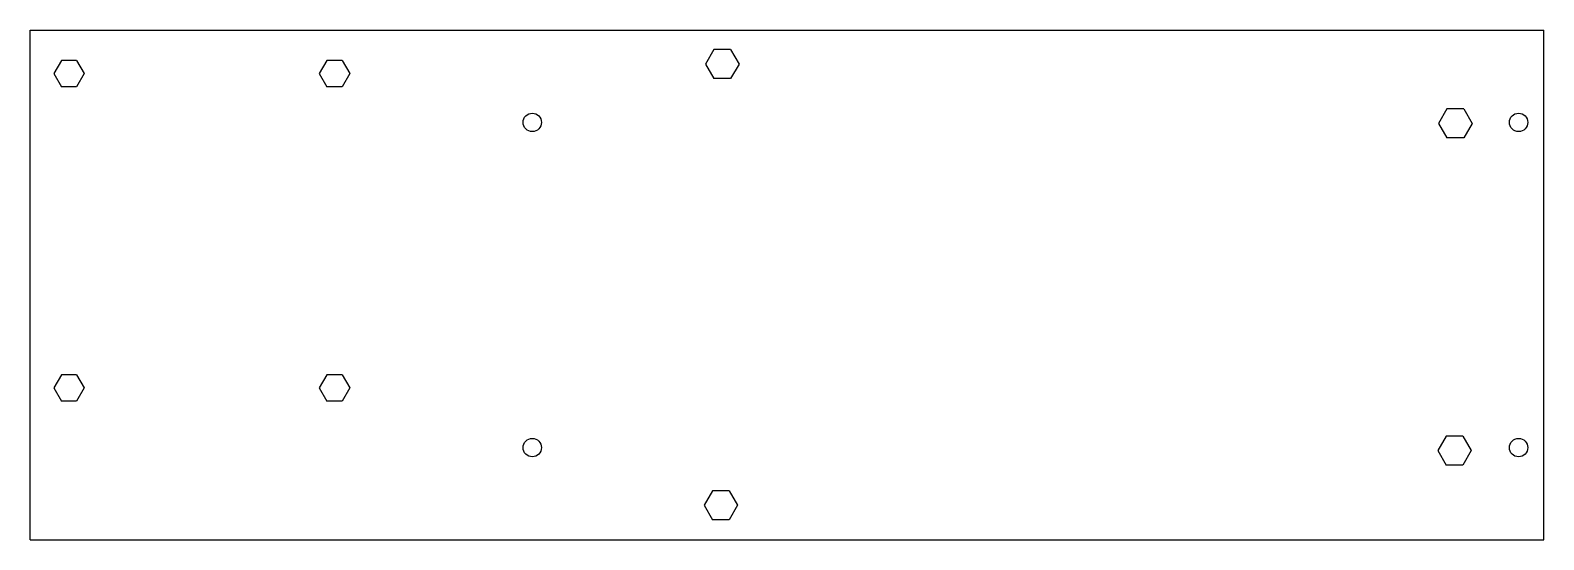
# Model space of a CAD drawing. Extents: x 0 to 279, y 0 to 94.
import ezdxf

# ---------------------------------------------------------------- set-up
doc = ezdxf.new("R2010")
doc.units = 0
doc.layers.add('CUT', color=1, linetype='CONTINUOUS')

msp = doc.modelspace()

# ---------------------------------------------------------------- linework, layer by layer
at = {"layer": 'CUT'}
for p, q in [((0, 0), (0, 94)), ((0, 94), (279.28, 94)), ((279.28, 0), (279.28, 94)), ((126.1506, 90.445), (124.6062, 87.77)), ((129.2394, 90.445), (126.1506, 90.445)), ((129.2394, 90.445), (130.7838, 87.77)), ((5.7399, 88.425), (4.3399, 86)), ((8.5401, 88.425), (5.7399, 88.425)), ((8.5401, 88.425), (9.9401, 86)), ((54.7399, 88.425), (53.3399, 86)), ((57.5401, 88.425), (54.7399, 88.425)), ((57.5401, 88.425), (58.9401, 86)), ((124.6062, 87.77), (126.1506, 85.095)), ((130.7838, 87.77), (129.2394, 85.095)), ((4.3399, 86), (5.7399, 83.575)), ((9.9401, 86), (8.5401, 83.575)), ((53.3399, 86), (54.7399, 83.575)), ((58.9401, 86), (57.5401, 83.575)), ((129.2394, 85.095), (126.1506, 85.095)), ((8.5401, 83.575), (5.7399, 83.575)), ((57.5401, 83.575), (54.7399, 83.575)), ((261.4206, 79.485), (259.8762, 76.81)), ((264.5094, 79.485), (261.4206, 79.485)), ((264.5094, 79.485), (266.0538, 76.81)), ((259.8762, 76.81), (261.4206, 74.135)), ((266.0538, 76.81), (264.5094, 74.135)), ((264.5094, 74.135), (261.4206, 74.135)), ((5.7399, 30.425), (4.3399, 28)), ((4.3399, 28), (5.7399, 25.575)), ((8.5401, 30.425), (5.7399, 30.425)), ((8.5401, 30.425), (9.9401, 28)), ((9.9401, 28), (8.5401, 25.575)), ((54.7399, 30.425), (53.3399, 28)), ((53.3399, 28), (54.7399, 25.575)), ((57.5401, 30.425), (54.7399, 30.425)), ((57.5401, 30.425), (58.9401, 28)), ((58.9401, 28), (57.5401, 25.575)), ((8.5401, 25.575), (5.7399, 25.575)), ((57.5401, 25.575), (54.7399, 25.575)), ((261.2706, 19.115), (259.7262, 16.44)), ((264.3594, 19.115), (261.2706, 19.115)), ((264.3594, 19.115), (265.9038, 16.44)), ((259.7262, 16.44), (261.2706, 13.765)), ((265.9038, 16.44), (264.3594, 13.765)), ((264.3594, 13.765), (261.2706, 13.765)), ((125.8806, 9.045), (124.3362, 6.37)), ((128.9694, 9.045), (125.8806, 9.045)), ((128.9694, 9.045), (130.5138, 6.37)), ((124.3362, 6.37), (125.8806, 3.695)), ((130.5138, 6.37), (128.9694, 3.695)), ((128.9694, 3.695), (125.8806, 3.695)), ((0, 0), (279.28, 0))]:
    msp.add_line(p, q, dxfattribs=at)
for centre in [(92.64, 77), (274.64, 77), (92.64, 17), (274.64, 17)]:
    msp.add_circle(centre, 1.7, dxfattribs=at)

doc.saveas('drawing.dxf')
